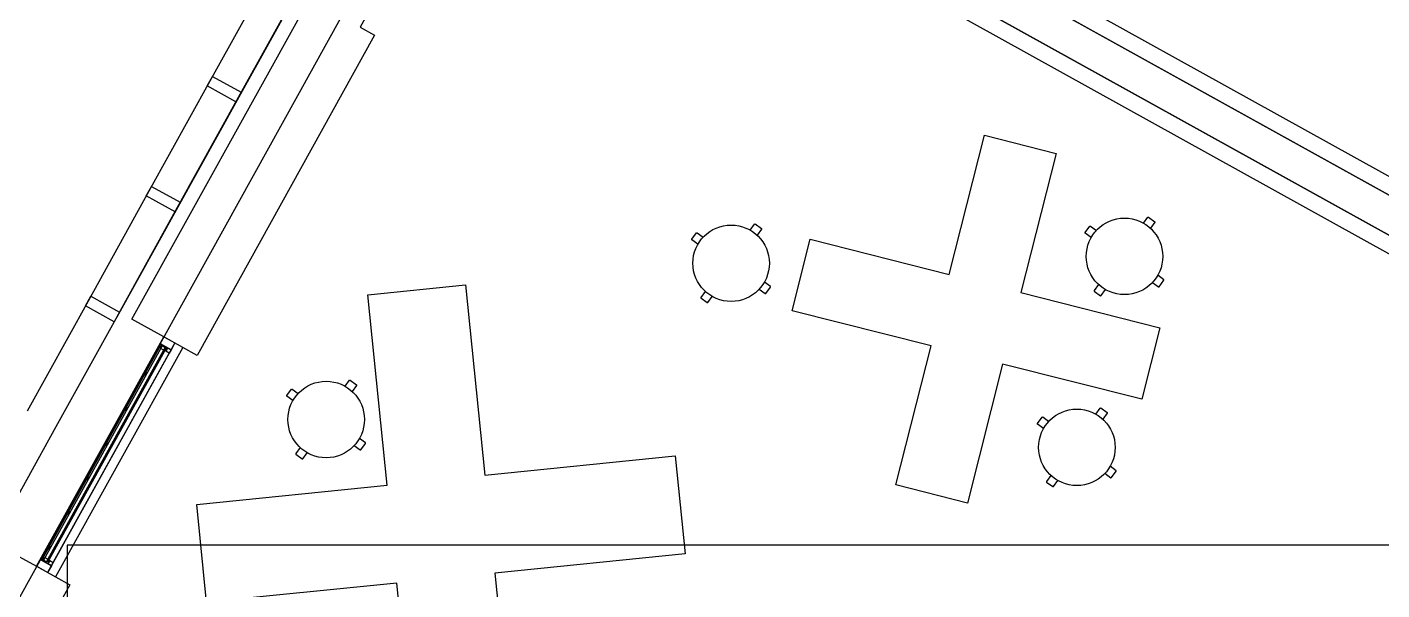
# Model space of a CAD drawing. Header units: metres. Extents: x 3.2 to 22.3, y 0.7 to 22.8.
# Drawn here: x 4.528 to 6.968, y 9.17 to 10.183 of the extents above; entities that cross this region are included whole.
import ezdxf

# ---------------------------------------------------------------- set-up
doc = ezdxf.new("R2010")
doc.units = ezdxf.units.M
for name, color, linetype in [('ARREDI', 9, 'Continuous'), ('INFISSI_VETRATE', 4, 'Continuous'), ('PARETI_STRUTTURE', 7, 'Continuous'), ('WAYFINDING_RIQUADRI', 7, 'Continuous')]:
    doc.layers.add(name, color=color, linetype=linetype)

msp = doc.modelspace()

# ---------------------------------------------------------------- linework, layer by layer
at = {"layer": 'ARREDI'}
for points in [[(5.0183, 10.2551), (5.0186, 10.2549), (4.9088, 10.0569), (4.9085, 10.0571)], [(4.9085, 10.0571), (4.9088, 10.0569), (4.7991, 9.8589), (4.7987, 9.859)], [(6.3175, 9.7051), (6.568, 9.6417), (6.5353, 9.5128), (6.2848, 9.5763), (6.2214, 9.3258), (6.0925, 9.3585), (6.156, 9.609), (5.9056, 9.6724), (5.9382, 9.8013), (6.1887, 9.7378), (6.2522, 9.9883), (6.381, 9.9556)], [(4.7987, 9.859), (4.7991, 9.8589), (4.6893, 9.6608), (4.689, 9.661)], [(5.3522, 9.3761), (5.6949, 9.4108), (5.7128, 9.2346), (5.37, 9.1999), (5.4047, 8.8571), (5.2284, 8.8392), (5.1937, 9.182), (4.8509, 9.1473), (4.8331, 9.3236), (5.1759, 9.3583), (5.1412, 9.7011), (5.3175, 9.7189)], [(4.7869, 9.6021), (4.7681, 9.6126), (4.7646, 9.6064), (4.7635, 9.607), (4.7736, 9.6254), (4.7936, 9.6143)], [(4.7667, 9.6101), (4.7681, 9.6093), (4.7662, 9.6058), (4.7648, 9.6066)], [(4.7681, 9.6044), (4.7706, 9.6089), (4.7761, 9.6059), (4.7736, 9.6014)], [(4.7758, 9.6005), (4.7774, 9.6033), (4.7791, 9.6024), (4.7775, 9.5995)], [(4.7869, 9.6021), (4.7836, 9.5962), (4.7775, 9.5995), (4.7808, 9.6055)], [(4.5712, 9.2132), (4.5645, 9.201), (4.5446, 9.2121), (4.5547, 9.2305), (4.5559, 9.2298), (4.5524, 9.2236)], [(4.5538, 9.2261), (4.5557, 9.2296), (4.5572, 9.2288), (4.5552, 9.2253)], [(4.5594, 9.2279), (4.5649, 9.2248), (4.5624, 9.2203), (4.5569, 9.2234)], [(4.5668, 9.2234), (4.5685, 9.2225), (4.5669, 9.2196), (4.5652, 9.2206)], [(4.5712, 9.2132), (4.5652, 9.2165), (4.5685, 9.2225), (4.5746, 9.2191)]]:
    msp.add_lwpolyline(points, close=True, dxfattribs=at)
for points in [[(6.5384, 9.8301), (6.5464, 9.8409)], [(6.5464, 9.8409), (6.5475, 9.8411)], [(6.5475, 9.8411), (6.5589, 9.8327)], [(5.7248, 9.8009), (5.7332, 9.8124)], [(5.7332, 9.8124), (5.7343, 9.8125)], [(5.7343, 9.8125), (5.7451, 9.8046)], [(5.8298, 9.8177), (5.8377, 9.8285)], [(5.8377, 9.8285), (5.8388, 9.8287)], [(5.8388, 9.8287), (5.8503, 9.8203)], [(5.8504, 9.8192), (5.8425, 9.8084)], [(5.8503, 9.8203), (5.8504, 9.8192)], [(6.4335, 9.8133), (6.4418, 9.8247)], [(6.4336, 9.8122), (6.4335, 9.8133)], [(6.4445, 9.8043), (6.4336, 9.8122)], [(6.4419, 9.8247), (6.4429, 9.8249)], [(6.443, 9.8249), (6.4538, 9.817)], [(6.5591, 9.8316), (6.5511, 9.8208)], [(6.5589, 9.8327), (6.5591, 9.8316)], [(5.725, 9.7998), (5.7248, 9.8009)], [(5.7358, 9.7919), (5.725, 9.7998)], [(5.8664, 9.7158), (5.8556, 9.7238)], [(5.8582, 9.7033), (5.8666, 9.7147)], [(5.8666, 9.7147), (5.8664, 9.7158)], [(6.4576, 9.7196), (6.4497, 9.7088)], [(6.5549, 9.7234), (6.5658, 9.7155)], [(6.5751, 9.7282), (6.5642, 9.7361)], [(6.5658, 9.7155), (6.5669, 9.7156)], [(6.5669, 9.7156), (6.5752, 9.7271)], [(6.5752, 9.7271), (6.5751, 9.7282)], [(5.7489, 9.7072), (5.741, 9.6964)], [(5.741, 9.6964), (5.7412, 9.6953)], [(5.7412, 9.6953), (5.7526, 9.6869)], [(5.7537, 9.6871), (5.7617, 9.6979)], [(5.8463, 9.711), (5.8571, 9.7031)], [(5.8571, 9.7031), (5.8582, 9.7033)], [(6.4497, 9.7088), (6.4498, 9.7077)], [(6.4498, 9.7077), (6.4613, 9.6993)], [(6.4613, 9.6993), (6.4624, 9.6995)], [(6.4624, 9.6995), (6.4703, 9.7103)], [(5.7526, 9.687), (5.7537, 9.6871)], [(5.1004, 9.5363), (5.1083, 9.5471)], [(5.1084, 9.5471), (5.1094, 9.5473)], [(5.1094, 9.5473), (5.1209, 9.5389)], [(4.9955, 9.5195), (5.0038, 9.5309)], [(4.9956, 9.5184), (4.9955, 9.5195)], [(5.0065, 9.5105), (4.9956, 9.5184)], [(5.0038, 9.5309), (5.0049, 9.5311)], [(5.0049, 9.5311), (5.0158, 9.5232)], [(5.1211, 9.5378), (5.1131, 9.527)], [(5.1209, 9.5389), (5.1211, 9.5378)], [(6.4527, 9.4862), (6.4606, 9.4971)], [(6.4606, 9.4971), (6.4617, 9.4972)], [(6.4617, 9.4972), (6.4732, 9.4889)], [(6.3477, 9.4694), (6.3561, 9.4809)], [(6.3479, 9.4683), (6.3477, 9.4694)], [(6.3561, 9.4809), (6.3572, 9.481)], [(6.3572, 9.481), (6.368, 9.4731)], [(6.4733, 9.4877), (6.4654, 9.4769)], [(6.4732, 9.4888), (6.4733, 9.4877)], [(6.3587, 9.4604), (6.3479, 9.4683)], [(5.0196, 9.4258), (5.0116, 9.415)], [(5.1169, 9.4296), (5.1278, 9.4217)], [(5.1371, 9.4344), (5.1262, 9.4423)], [(5.1278, 9.4217), (5.1289, 9.4219)], [(5.1289, 9.4219), (5.1372, 9.4333)], [(5.1372, 9.4333), (5.1371, 9.4344)], [(5.0116, 9.415), (5.0118, 9.4139)], [(5.0118, 9.4139), (5.0233, 9.4055)], [(5.0233, 9.4055), (5.0244, 9.4057)], [(5.0244, 9.4057), (5.0323, 9.4165)], [(6.3718, 9.3758), (6.3639, 9.3649)], [(6.4692, 9.3795), (6.48, 9.3716)], [(6.4893, 9.3843), (6.4785, 9.3923)], [(6.48, 9.3716), (6.4811, 9.3718)], [(6.4811, 9.3718), (6.4895, 9.3832)], [(6.4895, 9.3832), (6.4893, 9.3843)], [(6.3639, 9.3649), (6.3641, 9.3638)], [(6.3641, 9.3638), (6.3755, 9.3555)], [(6.3755, 9.3555), (6.3766, 9.3556)], [(6.3766, 9.3556), (6.3845, 9.3665)]]:
    msp.add_lwpolyline(points, dxfattribs=at)
for centre in [(6.5043, 9.7702), (5.7957, 9.7578), (5.0663, 9.4764), (6.4186, 9.4263)]:
    msp.add_circle(centre, 0.0689, dxfattribs=at)
at = {"layer": 'INFISSI_VETRATE'}
for points in [[(4.7662, 9.583), (4.7601, 9.577)], [(4.7439, 9.5608), (4.7379, 9.5548)], [(4.7315, 9.5206), (4.7255, 9.5145)], [(4.7093, 9.4983), (4.7032, 9.4923)], [(4.6969, 9.4581), (4.6908, 9.452)], [(4.6747, 9.4359), (4.6686, 9.4298)], [(4.64, 9.3734), (4.634, 9.3673)], [(4.6623, 9.3956), (4.6562, 9.3896)], [(4.6276, 9.3331), (4.6216, 9.3271)], [(4.6054, 9.3109), (4.5993, 9.3049)], [(4.593, 9.2707), (4.5869, 9.2646)], [(4.5708, 9.2485), (4.5647, 9.2424)]]:
    msp.add_lwpolyline(points, dxfattribs=at)
at = {"layer": 'PARETI_STRUTTURE'}
for points in [[(3.2389, 6.8567), (11.0022, 20.8613)], [(5.4753, 10.749), (7.6662, 9.5345)], [(7.6214, 9.4536), (5.4046, 10.6824), (5.4352, 10.7375), (7.6519, 9.5087)], [(7.6662, 9.5345), (7.6519, 9.5087), (5.461, 10.7232)], [(5.4304, 10.6681), (7.6764, 9.4231)], [(5.4161, 10.6423), (5.3827, 10.582), (5.3569, 10.5963), (5.1278, 10.1831)], [(7.7023, 9.4087), (7.688, 9.3829), (5.4161, 10.6423)], [(4.9666, 10.2837), (4.8568, 10.0857)], [(4.7736, 9.6254), (4.7165, 9.6571), (5.0362, 10.2339), (5.0934, 10.2022)], [(5.0135, 10.2465), (4.9133, 10.0657)], [(5.1278, 10.1831), (5.1536, 10.1688), (4.8339, 9.5919), (4.8081, 9.6063), (4.579, 9.193)], [(4.8568, 10.0857), (4.7471, 9.8877)], [(4.9037, 10.0485), (4.8035, 9.8677)], [(4.7471, 9.8877), (4.6373, 9.6897)], [(4.794, 9.8504), (4.6937, 9.6696)], [(4.6373, 9.6897), (4.5275, 9.4917)], [(4.6842, 9.6524), (4.5792, 9.463)], [(4.6591, 9.4187), (4.7736, 9.6254)], [(4.8081, 9.6063), (4.7736, 9.6254)], [(4.7635, 9.607), (4.5547, 9.2304)], [(4.5547, 9.2305), (4.7635, 9.607)], [(4.5624, 9.2203), (4.7761, 9.6059), (4.7782, 9.6047), (4.5645, 9.2192)], [(4.7836, 9.5962), (4.5746, 9.2191)], [(4.7834, 9.5959), (4.5747, 9.2194)], [(4.7936, 9.6143), (4.7836, 9.5962)], [(4.5792, 9.463), (4.4742, 9.2736)], [(4.5445, 9.2121), (4.6591, 9.4187)], [(4.115, 8.4373), (4.0579, 8.469), (4.4874, 9.2438), (4.5445, 9.2121)], [(4.5446, 9.2121), (4.579, 9.193)], [(4.5746, 9.2191), (4.5645, 9.201)], [(4.579, 9.193), (4.6048, 9.1787), (4.5017, 8.9927)]]:
    msp.add_lwpolyline(points, dxfattribs=at)
for points in [[(4.8616, 10.0943), (4.9133, 10.0657), (4.9037, 10.0485), (4.8521, 10.0771)], [(4.7518, 9.8963), (4.8035, 9.8677), (4.794, 9.8504), (4.7423, 9.8791)], [(4.6421, 9.6983), (4.6937, 9.6696), (4.6842, 9.6524), (4.6325, 9.6811)], [(4.7736, 9.6254), (4.7936, 9.6143), (4.5645, 9.201), (4.5445, 9.2121)], [(4.5569, 9.2234), (4.5548, 9.2245), (4.7685, 9.6101), (4.7706, 9.6089)], [(4.7685, 9.6101), (4.7706, 9.6089), (4.5569, 9.2234), (4.5548, 9.2245)], [(4.5624, 9.2203), (4.7761, 9.6059), (4.7782, 9.6047), (4.5645, 9.2192)]]:
    msp.add_lwpolyline(points, close=True, dxfattribs=at)
at = {"layer": 'WAYFINDING_RIQUADRI'}
msp.add_lwpolyline([(4.6, 8.75), (7.4, 8.75), (7.4, 9.25), (4.6, 9.25)], close=True, dxfattribs=at)

doc.saveas('drawing.dxf')
